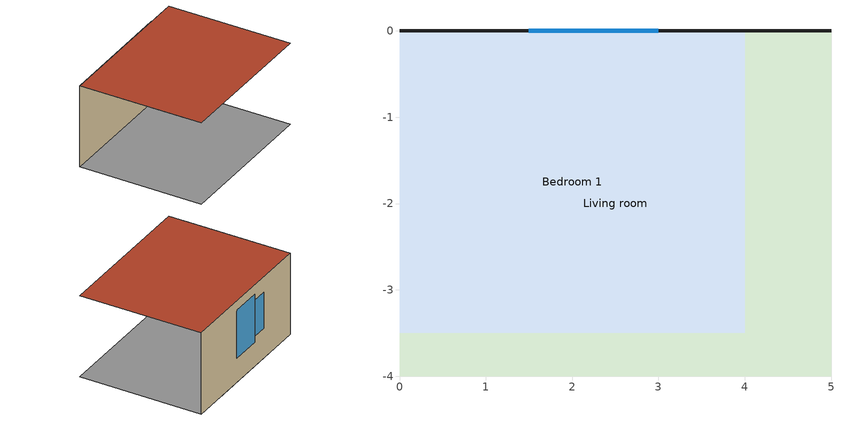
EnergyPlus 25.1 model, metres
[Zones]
Living room
 floor ground (Light Floor): 0,0 5,0 5,-4 0,-4 z0
 wall outside (Brick Wall): 5,0 0,0 z0:2.7
 window (Window construction): 3,0 2,0 z0.8:2.4
 roof outside (Light Roof): 0,-4 5,-4 5,0 0,0 z2.7
Bedroom 1
 floor ground (Light Floor): 0,0 4,0 4,-3.5 0,-3.5 z0
 wall outside (Brick Wall): 4,0 0,0 z0:2.7
 window (Window construction): 2.5,0 1.5,0 z1:2.2
 roof outside (Light Roof): 0,-3.5 4,-3.5 4,0 0,0 z2.7
[Building]
Leeds Flat 1950: 0, Suburbs, 0.04, 0.4, FullExterior, 30, 6
[Material]
G01a 19mm gypsum board: MediumSmooth, 0.019, 0.16, 800, 1090, 0.9, 0.4, 0
B01 225mm solid brick: MediumRough, 0.225, 0.77, 1700, 840, 0.9, 0.7, 0.7
M11 100mm lightweight roof: Rough, 0.1, 0.14, 300, 1400, 0.9, 0.6, 0
[Material:AirGap]
F04 Wall air gap resistance: 0.15
F05 Floor air gap resistance; F04 Ceiling air gap resistance: 0.17
[Construction]
Brick Wall: B01 225mm solid brick, F04 Wall air gap resistance, G01a 19mm gypsum board
Light Roof: M11 100mm lightweight roof, F04 Ceiling air gap resistance, G01a 19mm gypsum board
Light Floor: G01a 19mm gypsum board, F05 Floor air gap resistance, G01a 19mm gypsum board
Window construction: Simple glazing
[WindowMaterial:SimpleGlazingSystem]
Simple glazing: 1.4, 0.6, 0.7
[Zone]
Living room: 0, 0, 0, 1, 1, autocalculate, autocalculate, autocalculate, yes
Bedroom 1: 0, 0, 0, 0, 1, 1, autocalculate, autocalculate, autocalculate, , , yes
[People]
Living room People: Living room, Living occupancy, People, 2, 0, 0, 0.3, 0.3, Activity level
Bedroom People: Bedroom 1, Bedroom occupancy, People, 2, 0, 0, 0.3, 0.3, Activity level
[Lights]
Living room Lights: Living room, Living equipment, LightingLevel, 100, 0, 0, 0.3, 0.4
Bedroom Lights: Bedroom 1, Bedroom equipment, LightingLevel, 60, 0, 0, 0.3, 0.4
[ElectricEquipment]
Living room Equip: Living room, Living equipment, EquipmentLevel, 150, 0, 0.3, 0.4
Bedroom Equip: Bedroom 1, Bedroom equipment, EquipmentLevel, 60, 0, 0.3, 0.4
[ZoneInfiltration:DesignFlowRate]
Living room Infiltration: Living room, Vent availability, AirChanges/Hour, 0.5
Bedroom Infiltration: Bedroom 1, Vent availability, AirChanges/Hour, 0.5
[ZoneVentilation:WindandStackOpenArea]
Living window Vent: Living room, 1, Vent availability, 0.5, 0, 1.1, 0.45
Bedroom window Vent: Bedroom 1, 0.75, Vent availability, 0.5, 0, 1.1, 0.45
[Schedule:Compact]
Living occupancy: Fraction, Through: 12/31, For: AllDays, Until: 09:00, 0, Until: 22:00, 1, Until: 24:00, 0
Bedroom occupancy: Fraction, Through: 12/31, For: AllDays, Until: 08:00, 1, Until: 23:00, 0, Until: 24:00, 1
Living equipment: Fraction, Through: 12/31, For: AllDays, Until: 09:00, 0.1, Until: 22:00, 1, Until: 24:00, 0.2
Bedroom equipment: Fraction, Through: 12/31, For: AllDays, Until: 08:00, 0.3, Until: 23:00, 0.05, Until: 24:00, 0.3
Vent availability: Fraction, Through: 12/31, For: AllDays, Until: 24:00, 1
Activity level: AnyNumber, Through: 12/31, For: AllDays, Until: 24:00, 120
